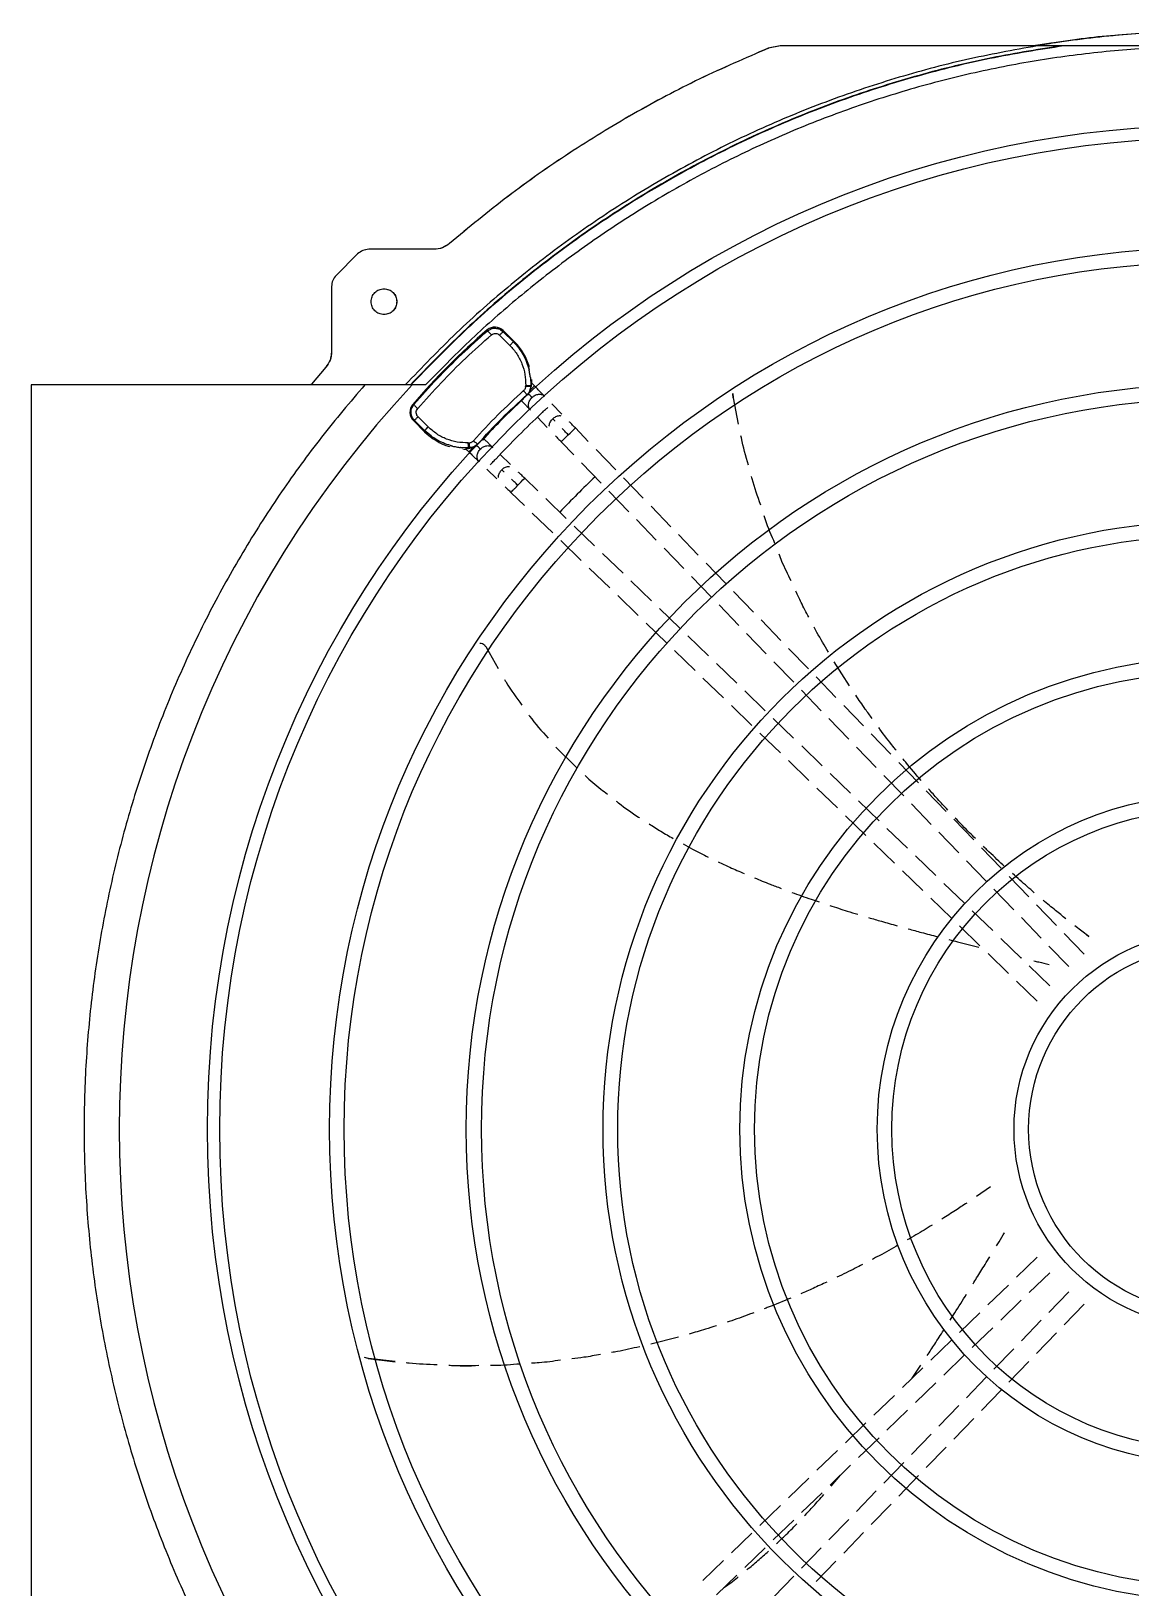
# Model space of a CAD drawing. Extents: x -12 to 259, y -8 to 165.
# Drawn here: x 94.32 to 105.27, y 69.22 to 84.73 of the extents above; entities that cross this region are included whole.
import ezdxf

# ---------------------------------------------------------------- set-up
doc = ezdxf.new("R2010")
doc.units = 0
doc.header["$MEASUREMENT"] = 0
doc.layers.get('0').update_dxf_attribs({"linetype": 'CONTINUOUS'})

msp = doc.modelspace()

# ---------------------------------------------------------------- linework, layer by layer
at = {"color": 7, "linetype": 'Continuous', "lineweight": 25}
for p, q in [((101.78028, 84.57854), (101.66079, 84.55499)), ((101.66079, 84.55499), (101.66157, 84.55499)), ((101.78106, 84.57854), (101.66157, 84.55499)), ((101.78106, 84.57854), (101.78028, 84.57854)), ((104.33777, 84.57854), (101.78106, 84.57854)), ((104.57328, 84.57854), (104.33777, 84.57854)), ((97.57262, 82.50697), (97.35928, 82.29363)), ((97.5734, 82.50697), (97.36006, 82.29363)), ((97.57262, 82.50697), (97.5734, 82.50697)), ((98.33435, 82.55309), (97.68474, 82.55309)), ((98.48761, 82.61023), (98.48839, 82.61023)), ((97.31316, 82.18229), (97.31316, 81.53268)), ((97.31316, 82.18229), (97.31394, 82.18229)), ((97.31394, 82.18229), (97.31394, 81.53268)), ((97.36006, 82.29363), (97.35928, 82.29363)), ((98.86287, 81.74969), (98.86286, 81.73823)), ((98.98655, 81.69804), (99.06816, 81.61635)), ((99.02329, 81.73246), (99.0232, 81.74357)), ((99.0232, 81.74357), (99.13479, 81.63198)), ((99.12347, 81.6322), (99.02329, 81.73246)), ((99.06816, 81.61635), (99.08825, 81.59626)), ((99.13479, 81.63198), (99.12347, 81.6322)), ((97.31316, 81.53268), (97.31394, 81.53268)), ((97.25602, 81.37864), (97.11343, 81.20969)), ((97.2568, 81.37864), (97.11421, 81.20969)), ((97.2568, 81.37864), (97.25602, 81.37864)), ((99.29323, 81.27615), (99.29611, 81.19587)), ((94.32315, 81.20256), (94.32315, 66.37972)), ((94.32484, 81.20256), (94.32315, 81.20256)), ((94.32484, 81.20256), (94.32484, 66.37972)), ((97.64444, 81.20256), (94.32484, 81.20256)), ((97.11343, 81.20969), (97.11421, 81.20969)), ((98.11513, 81.20256), (97.64444, 81.20256)), ((98.24978, 81.20256), (98.11513, 81.20256)), ((99.24574, 81.18814), (99.24605, 81.19758)), ((99.2564, 81.10236), (99.26028, 81.10216)), ((99.27263, 81.11508), (99.26028, 81.10216)), ((99.29582, 81.18657), (99.28524, 81.14145)), ((99.29377, 81.15202), (99.30103, 81.18632)), ((99.29612, 81.19587), (99.29581, 81.18657)), ((99.30103, 81.18632), (99.29582, 81.18657)), ((99.29611, 81.19587), (99.3017, 81.19556)), ((99.3017, 81.19556), (99.30103, 81.18632)), ((99.33493, 81.19201), (99.30426, 81.22374)), ((101.31282, 81.07414), (101.30923, 81.11641)), ((101.31346, 81.07414), (101.30982, 81.11681)), ((101.31346, 81.07414), (101.31282, 81.07414)), ((101.36553, 80.8133), (101.31346, 81.07414)), ((98.12186, 81.00868), (98.13386, 81.00922)), ((99.60578, 80.91283), (99.50777, 81.01375)), ((98.12798, 80.84836), (98.13961, 80.84878)), ((98.23957, 80.73676), (98.12798, 80.84836)), ((98.23987, 80.74861), (98.13961, 80.84878)), ((98.25585, 80.80403), (98.17415, 80.88564)), ((98.27594, 80.78394), (98.25585, 80.80403)), ((99.36241, 80.88087), (99.46147, 80.77887)), ((99.86933, 80.64059), (99.74066, 80.77366)), ((98.23957, 80.73677), (98.23987, 80.74861)), ((98.67461, 80.62615), (98.68405, 80.62645)), ((98.75682, 80.59927), (98.76973, 80.61162)), ((98.76973, 80.61162), (98.76972, 80.61568)), ((98.81478, 80.65388), (98.82471, 80.66646)), ((99.59914, 80.63682), (99.72547, 80.50617)), ((98.67621, 80.57595), (98.59592, 80.57884)), ((98.64798, 80.56738), (98.67967, 80.53674)), ((98.68549, 80.57626), (98.67621, 80.57595)), ((98.67625, 80.57011), (98.67621, 80.57595)), ((98.68551, 80.5708), (98.67625, 80.57011)), ((98.73061, 80.58683), (98.68549, 80.57625)), ((98.68549, 80.57625), (98.68551, 80.5708)), ((98.71986, 80.57811), (98.68551, 80.5708)), ((99.09371, 80.41109), (98.99127, 80.50971)), ((100.14364, 80.35688), (99.94642, 80.56085)), ((98.85843, 80.36436), (98.95978, 80.26677)), ((99.8019, 80.42713), (99.99886, 80.22343)), ((99.36586, 80.14825), (99.23607, 80.27375)), ((100.07476, 80.14493), (100.27255, 79.94037)), ((100.41703, 80.07413), (100.22036, 80.27754)), ((99.09919, 80.13228), (99.23292, 80.00297)), ((99.64958, 79.87393), (99.44568, 80.07108)), ((100.69124, 79.79054), (100.4942, 79.99432)), ((99.31212, 79.9264), (99.51595, 79.7293)), ((100.34861, 79.8617), (100.54637, 79.65717)), ((99.93256, 79.60031), (99.72905, 79.79708)), ((100.96457, 79.50785), (100.7676, 79.71157)), ((99.59466, 79.6532), (99.79874, 79.45587)), ((100.21554, 79.32669), (100.01209, 79.5234)), ((100.62316, 79.57776), (100.81996, 79.37422)), ((99.87804, 79.37921), (100.08248, 79.18153)), ((101.23911, 79.22391), (101.04192, 79.42785)), ((100.49859, 79.05301), (100.29433, 79.25051)), ((100.89627, 79.2953), (101.09329, 79.09153)), ((100.16181, 79.10483), (100.36519, 78.90817)), ((101.51283, 78.94083), (101.31506, 79.14536)), ((100.78197, 78.779), (100.57816, 78.97607)), ((101.17052, 79.01166), (101.36754, 78.80789)), ((100.44476, 78.83123), (100.6487, 78.63404)), ((101.78644, 78.65785), (101.58882, 78.86224)), ((98.85149, 78.59087), (98.97303, 78.37804)), ((101.06453, 78.5058), (100.86032, 78.70325)), ((101.44402, 78.72879), (101.64129, 78.52478)), ((100.72814, 78.55724), (100.93228, 78.35985)), ((101.71745, 78.44601), (101.91463, 78.24208)), ((102.06013, 78.37479), (101.86366, 78.57799)), ((102.46914, 78.20545), (102.31689, 78.44559)), ((101.01102, 78.28372), (101.21543, 78.08607)), ((101.34702, 78.23265), (101.14387, 78.42908)), ((102.33469, 78.09083), (102.13762, 78.29465)), ((101.63091, 77.95816), (101.42731, 78.15502)), ((101.99113, 78.16296), (102.18869, 77.95863)), ((101.29478, 78.00934), (101.49797, 77.81287)), ((102.60898, 77.80715), (102.41156, 78.01133)), ((101.91343, 77.68498), (101.71039, 77.88131)), ((102.26464, 77.88009), (102.46209, 77.67588)), ((101.57816, 77.73534), (101.78219, 77.53806)), ((102.88216, 77.52463), (102.68531, 77.72822)), ((99.54745, 77.59656), (99.75615, 77.39034)), ((102.19718, 77.41063), (101.99351, 77.60755)), ((102.53901, 77.59633), (102.73565, 77.39295)), ((101.8615, 77.46137), (102.06575, 77.26388)), ((103.15728, 77.24009), (102.95969, 77.44445)), ((102.48023, 77.13694), (102.2757, 77.33471)), ((102.81206, 77.31393), (103.00956, 77.10967)), ((102.14466, 77.18758), (102.3485, 76.99049)), ((102.76332, 76.86322), (102.55967, 77.06013)), ((103.43159, 76.95639), (103.23376, 77.16099)), ((102.42858, 76.91306), (102.63284, 76.71556)), ((103.08642, 77.03018), (103.28357, 76.82628)), ((103.04579, 76.59009), (102.84206, 76.78709)), ((103.35977, 76.74748), (103.55731, 76.54318)), ((103.70605, 76.67253), (103.50825, 76.8771)), ((102.71142, 76.63958), (102.91614, 76.44164)), ((103.98016, 76.38904), (103.78248, 76.59348)), ((103.32896, 76.31629), (103.12579, 76.51275)), ((103.63372, 76.46415), (103.83048, 76.26065)), ((102.996, 76.36442), (103.19988, 76.16728)), ((104.25555, 76.10422), (104.05754, 76.30902)), ((103.6128, 76.04185), (103.40874, 76.23916)), ((103.90767, 76.18082), (104.1049, 75.97684)), ((103.27941, 76.09038), (103.48436, 75.89222)), ((103.89509, 75.7689), (103.69155, 75.96571)), ((104.53073, 75.81963), (104.33174, 76.02542)), ((103.5634, 75.81579), (103.76785, 75.61811)), ((104.18053, 75.89862), (104.37874, 75.69363)), ((104.85156, 75.70979), (104.71364, 75.81595)), ((104.17837, 75.495), (103.97534, 75.6913)), ((104.8064, 75.53452), (104.60798, 75.73974)), ((104.82893, 75.72673), (104.82837, 75.72672)), ((104.8457, 75.71406), (104.85135, 75.70979)), ((104.85135, 75.70979), (104.85156, 75.70979)), ((103.84832, 75.5403), (104.05286, 75.34253)), ((104.17235, 75.50082), (104.1814, 75.49861)), ((104.4553, 75.61444), (104.65176, 75.41126)), ((104.46251, 75.22026), (104.25834, 75.41767)), ((104.13315, 75.2649), (104.33828, 75.06656)), ((103.87383, 73.21822), (103.73222, 73.12071)), ((104.01315, 72.76052), (104.01373, 72.76052)), ((104.3386, 72.51603), (104.13319, 72.31742)), ((104.05291, 72.23979), (103.84807, 72.04173)), ((104.25853, 72.16479), (104.46204, 72.36156)), ((103.97493, 71.89057), (104.17844, 72.08734)), ((104.65264, 72.17193), (104.45505, 71.96757)), ((103.76795, 71.96427), (103.56394, 71.767)), ((104.60787, 71.84243), (104.80651, 72.04787)), ((103.69212, 71.61712), (103.8952, 71.81348)), ((104.37874, 71.88865), (104.18148, 71.68464)), ((100.76778, 71.72106), (100.49055, 71.65005)), ((103.48366, 71.68938), (103.2798, 71.49227)), ((104.33255, 71.55769), (104.53075, 71.76267)), ((97.6803, 71.50876), (97.64015, 71.51814)), ((97.67966, 71.50876), (97.64018, 71.518)), ((97.67966, 71.50876), (97.94576, 71.47613)), ((97.6803, 71.50876), (97.67966, 71.50876)), ((97.94537, 71.47748), (97.6803, 71.50876)), ((103.40883, 71.3432), (103.61226, 71.5399)), ((104.1049, 71.60543), (103.90703, 71.40079)), ((104.05693, 71.27264), (104.25556, 71.47806)), ((98.59477, 71.43677), (98.70464, 71.43436)), ((98.70463, 71.43382), (98.7053, 71.43382)), ((103.19987, 71.41498), (102.99598, 71.21784)), ((103.09245, 71.31111), (103.17934, 71.44089)), ((103.83105, 71.32221), (103.63362, 71.11802)), ((103.12589, 71.06963), (103.32946, 71.26646)), ((103.78272, 70.98903), (103.98059, 71.19368)), ((102.91634, 71.14083), (102.71123, 70.94251)), ((103.55706, 71.03884), (103.35938, 70.8344)), ((102.63284, 70.86672), (102.42856, 70.66919)), ((102.84221, 70.79534), (103.04659, 70.99295)), ((103.50798, 70.7049), (103.70556, 70.90923)), ((102.55968, 70.52216), (102.76345, 70.71918)), ((103.28276, 70.75516), (103.08637, 70.55204)), ((102.34914, 70.5924), (102.14512, 70.39514)), ((103.23363, 70.42116), (103.4308, 70.62507)), ((102.27628, 70.24813), (102.47982, 70.44493)), ((103.00933, 70.47237), (102.812, 70.26828)), ((102.065, 70.31767), (101.86164, 70.12103)), ((102.28641, 70.23753), (102.3786, 70.34707)), ((102.95965, 70.1378), (103.15718, 70.34208)), ((101.993, 69.97423), (102.19678, 70.17126)), ((102.73608, 70.18977), (102.53889, 69.98583)), ((101.78188, 70.04391), (101.57755, 69.84634)), ((102.68573, 69.8545), (102.88306, 70.05858)), ((101.49837, 69.76979), (101.2947, 69.57285)), ((101.71038, 69.70096), (101.91425, 69.89809)), ((102.46226, 69.90657), (102.26528, 69.70284)), ((102.41158, 69.57096), (102.60823, 69.77434)), ((101.42736, 69.4273), (101.63117, 69.62437)), ((102.18766, 69.62257), (101.99088, 69.41905)), ((101.21513, 69.49592), (101.01072, 69.29827)), ((102.13724, 69.28723), (102.33466, 69.49141)), ((101.14408, 69.1534), (101.3475, 69.35009)), ((101.91403, 69.33957), (101.7173, 69.13611))]:
    msp.add_line(p, q, dxfattribs=at)
at = {"color": 8, "linetype": 'Continuous', "lineweight": 25}
for p, q in [((98.86286, 81.73823), (98.89342, 81.75552)), ((98.11585, 80.97772), (98.13386, 81.00922))]:
    msp.add_line(p, q, dxfattribs=at)
at = {"color": 8, "linetype": 'Continuous', "lineweight": 25, "flags": 128}
msp.add_lwpolyline([(99.59914, 80.63682), (99.59914, 80.63682), (99.60461, 80.64203), (99.62002, 80.65686), (99.64302, 80.67906), (99.67012, 80.70524)], dxfattribs=at)
for centre, radius in [((106.07507, 73.79175), 9.99706), ((106.07507, 73.79114), 9.87436), ((106.07507, 73.79175), 8.78089), ((106.07507, 73.79114), 8.63615), ((106.07507, 73.79114), 7.41998), ((106.08126, 73.79123), 7.27453), ((106.07507, 73.79114), 6.05846), ((106.07507, 73.79114), 5.9131), ((106.07507, 73.79114), 4.69694), ((106.07507, 73.79114), 4.55158), ((106.08126, 73.79114), 3.33542), ((106.08126, 73.79123), 3.18997), ((106.08126, 73.79114), 1.9739), ((106.08126, 73.79123), 1.82845)]:
    msp.add_circle(centre, radius)
at = {"color": 7, "linetype": 'Continuous', "lineweight": 25}
for centre, radius, start, end in [((103.3383, 76.53327), 6.87318, 130.627956, 139.372229), ((106.08044, 73.79114), 10.88004, 137.062968, 222.937036), ((103.33818, 76.53339), 6.11879, 132.331549, 137.668674), ((106.08126, 73.79123), 9.7676, 133.117965, 136.882174), ((106.07219, 73.79396), 8.93303, 133.375025, 136.563817)]:
    msp.add_arc(centre, radius, start, end, dxfattribs=at)
at = {"color": 8, "linetype": 'Continuous', "lineweight": 25}
for centre, radius, start, end in [((94.72733, 85.89341), 6.58279, 313.923164, 314.422739), ((88.60521, 92.18433), 15.94371, 313.947463, 314.300606), ((94.06745, 85.05854), 6.45904, 315.567191, 316.07881), ((87.98452, 91.05019), 15.57976, 315.874192, 316.235605)]:
    msp.add_arc(centre, radius, start, end, dxfattribs=at)
at = {"color": 7, "linetype": 'Continuous', "lineweight": 25}
for centre, major_axis, ratio, start_param, end_param in [((98.93972, 81.65991), (0.00447, 0.11816), 0.99886585, 5.53614472, 7.02953309), ((98.71642, 81.21467), (0.5912, -0.01099), 0.99873837, 0.30489135, 0.80335741), ((98.71642, 81.21467), (0.5912, -0.01099), 0.99873837, 0.02794612, 0.08835101), ((98.21164, 80.93183), (0.11816, 0.00449), 0.99887071, 2.39506764, 3.88845871), ((98.65688, 81.15513), (-0.01094, 0.5912), 0.99873356, 2.33832043, 2.83075235), ((98.65688, 81.15513), (-0.01094, 0.5912), 0.99873356, 3.05893313, 3.11416911)]:
    msp.add_ellipse(centre, major_axis=major_axis, ratio=ratio, start_param=start_param, end_param=end_param, dxfattribs=at)
for points, knots in [([(107.85166, 84.57854), (107.61616, 84.61276), (107.14517, 84.68122), (106.43206, 84.72539), (105.71812, 84.72539), (105.00501, 84.68122), (104.53402, 84.61276), (104.29852, 84.57854)], [0, 0, 0, 0, 0.20000006, 0.40000001, 0.59999999, 0.79999994, 1, 1, 1, 1]), ([(107.78289, 84.58535), (107.66234, 84.60525), (107.3203, 84.66171), (106.75058, 84.70947), (106.07732, 84.73236), (105.40405, 84.70977), (104.83306, 84.6621), (104.48975, 84.60556), (104.36794, 84.5855)], [0, 0, 0, 0, 0.10683841, 0.30314296, 0.49944752, 0.69575221, 0.89205686, 1, 1, 1, 1]), ([(104.33777, 84.57854), (104.09918, 84.53538), (103.62198, 84.44905), (102.91912, 84.25956), (102.22969, 84.02714), (101.55744, 83.74846), (100.90515, 83.42594), (100.27582, 83.06065), (99.67199, 82.65449), (99.09721, 82.20844), (98.55078, 81.72747), (98.21506, 81.37753), (98.0472, 81.20256)], [0, 0, 0, 0, 0.09999998, 0.20000011, 0.30000004, 0.40000004, 0.50000007, 0.60000006, 0.70000007, 0.80000001, 0.90000002, 1, 1, 1, 1]), ([(104.57328, 84.57854), (104.32814, 84.53934), (103.83785, 84.46096), (103.11477, 84.28002), (102.40505, 84.05371), (101.71263, 83.77848), (101.04057, 83.45686), (100.39211, 83.08996), (99.77004, 82.67983), (99.17816, 82.22749), (98.61585, 81.73823), (98.27088, 81.38111), (98.0984, 81.20256)], [0, 0, 0, 0, 0.09999995, 0.19999994, 0.30000004, 0.39999999, 0.49999996, 0.59999997, 0.69999999, 0.8, 0.89999999, 1, 1, 1, 1]), ([(104.60174, 84.57854), (104.35577, 84.53985), (103.86385, 84.46247), (103.13824, 84.28263), (102.42597, 84.05709), (101.73102, 83.7823), (101.05648, 83.46079), (100.40562, 83.09369), (99.78125, 82.68305), (99.18723, 82.22991), (98.62293, 81.73959), (98.27681, 81.38157), (98.10375, 81.20256)], [0, 0, 0, 0, 0.1, 0.20000001, 0.29999999, 0.39999993, 0.50000004, 0.6, 0.69999999, 0.80000002, 0.90000003, 1, 1, 1, 1]), ([(98.24978, 66.37972), (98.39231, 66.23399), (98.67946, 65.94039), (99.14431, 65.52922), (99.63689, 65.13869), (100.15816, 64.77389), (100.70619, 64.43671), (101.27891, 64.13011), (101.87372, 63.85658), (102.48721, 63.61854), (103.11637, 63.4177), (103.75789, 63.25549), (104.40815, 63.13294), (105.06344, 63.05062), (105.72016, 63.00866), (106.37484, 63.00674), (107.0234, 63.04414), (107.66241, 63.11961), (108.28868, 63.23156), (108.90001, 63.37827), (109.49392, 63.55775), (110.07121, 63.76887), (110.63561, 64.01237), (111.19032, 64.29027), (111.73517, 64.60394), (112.26698, 64.95314), (112.78297, 65.33758), (113.2797, 65.75624), (113.75386, 66.20765), (114.20197, 66.68956), (114.62132, 67.19979), (115.00935, 67.73579), (115.36377, 68.29458), (115.68267, 68.87292), (115.9646, 69.46752), (116.20858, 70.07505), (116.41377, 70.69143), (116.58005, 71.31303), (116.70773, 71.93629), (116.79758, 72.55852), (116.85055, 73.17669), (116.86798, 73.79113), (116.85055, 74.40557), (116.79758, 75.02374), (116.70773, 75.64597), (116.58005, 76.26924), (116.41377, 76.89084), (116.20858, 77.50721), (115.96461, 78.11474), (115.68268, 78.70933), (115.36378, 79.28769), (115.00936, 79.84648), (114.62133, 80.38248), (114.20199, 80.89271), (113.75387, 81.37461), (113.27971, 81.82603), (112.78297, 82.24469), (112.26699, 82.62913), (111.73519, 82.97833), (111.19034, 83.292), (110.63562, 83.5699), (110.07122, 83.8134), (109.49393, 84.02452), (108.90003, 84.20399), (108.2887, 84.35071), (107.66242, 84.46266), (107.02341, 84.53814), (106.37485, 84.57553), (105.72018, 84.57362), (105.06346, 84.53165), (104.40817, 84.44934), (103.7579, 84.32679), (103.11639, 84.16458), (102.48722, 83.96375), (101.87373, 83.7257), (101.27892, 83.45218), (100.70619, 83.14557), (100.15817, 82.80839), (99.6369, 82.4436), (99.14432, 82.05307), (98.67946, 81.64189), (98.39231, 81.34829), (98.24978, 81.20256)], [0, 0, 0, 0, 0.01189592, 0.02396584, 0.03619649, 0.04857359, 0.06108194, 0.07373471, 0.0864717, 0.09927432, 0.11212355, 0.12500004, 0.13787625, 0.15072533, 0.16352795, 0.17626509, 0.18891813, 0.20142621, 0.21380317, 0.22603385, 0.23810393, 0.25000004, 0.2618959, 0.27396585, 0.28619652, 0.29857361, 0.31108196, 0.32373474, 0.33647171, 0.34927432, 0.36212355, 0.37500004, 0.38787624, 0.40072531, 0.41352793, 0.42626506, 0.4389181, 0.45142619, 0.46380314, 0.47603381, 0.48810388, 0.50000001, 0.51189586, 0.52396581, 0.53619649, 0.54857357, 0.56108191, 0.57373469, 0.58647168, 0.59927428, 0.6121235, 0.62499999, 0.63787621, 0.65072529, 0.66352791, 0.67626502, 0.68891805, 0.70142614, 0.71380312, 0.72603376, 0.73810387, 0.74999998, 0.76189582, 0.77396578, 0.78619645, 0.79857355, 0.81108188, 0.82373468, 0.83647168, 0.84927427, 0.86212351, 0.87499998, 0.88787621, 0.90072531, 0.91352792, 0.92626504, 0.93891808, 0.95142617, 0.96380314, 0.97603381, 0.98810396, 1, 1, 1, 1]), ([(101.66079, 84.55499), (101.432, 84.45615), (100.97443, 84.25848), (100.31385, 83.90703), (99.67635, 83.51632), (99.06336, 83.08723), (98.67952, 82.76923), (98.48761, 82.61023)], [0, 0, 0, 0, 0.1999999, 0.39999997, 0.59999992, 0.79999992, 1, 1, 1, 1]), ([(101.66157, 84.55499), (101.43278, 84.45615), (100.97521, 84.25848), (100.31463, 83.90703), (99.67713, 83.51632), (99.06414, 83.08723), (98.6803, 82.76923), (98.48839, 82.61023)], [0, 0, 0, 0, 0.1999999, 0.39999997, 0.59999992, 0.79999992, 1, 1, 1, 1]), ([(104.60174, 84.57854), (104.59475, 84.57854), (104.58544, 84.57854), (104.57653, 84.57854), (104.5739, 84.57854), (104.57348, 84.57854), (104.57328, 84.57854)], [0, 0, 0, 0, 0.63974279, 0.8525965, 0.93200225, 1, 1, 1, 1]), ([(107.55877, 84.57854), (107.51701, 84.57854), (107.42108, 84.57854), (107.25446, 84.57854), (107.08154, 84.57854), (106.90772, 84.57854), (106.73859, 84.57854), (106.54286, 84.57854), (106.31276, 84.57854), (106.08398, 84.57854), (105.87958, 84.57854), (105.71593, 84.57854), (105.5713, 84.57854), (105.43718, 84.57854), (105.3155, 84.57854), (105.20357, 84.57854), (105.06369, 84.57854), (104.90477, 84.57854), (104.73829, 84.57854), (104.64239, 84.57854), (104.60174, 84.57854)], [0, 0, 0, 0, 0.04324317, 0.09933434, 0.16898775, 0.21860555, 0.2752728, 0.34015491, 0.4166497, 0.50809633, 0.57162648, 0.62346281, 0.67367881, 0.71796208, 0.75916534, 0.79680324, 0.83124432, 0.90075693, 0.95793437, 1, 1, 1, 1]), ([(97.68396, 82.55309), (97.66314, 82.55087), (97.6215, 82.54643), (97.58891, 82.52012), (97.57262, 82.50697)], [0, 0, 0, 0, 0.50000166, 1, 1, 1, 1]), ([(97.68474, 82.55309), (97.66392, 82.55087), (97.62228, 82.54643), (97.58969, 82.52012), (97.5734, 82.50697)], [0, 0, 0, 0, 0.50000166, 1, 1, 1, 1]), ([(98.48761, 82.61023), (98.4645, 82.5938), (98.41828, 82.56092), (98.36181, 82.5557), (98.33357, 82.55309)], [0, 0, 0, 0, 0.50000064, 1, 1, 1, 1]), ([(98.48839, 82.61023), (98.46528, 82.5938), (98.41906, 82.56092), (98.36259, 82.5557), (98.33435, 82.55309)], [0, 0, 0, 0, 0.50000064, 1, 1, 1, 1]), ([(97.35928, 82.29363), (97.34613, 82.27734), (97.31982, 82.24475), (97.31538, 82.20311), (97.31316, 82.18229)], [0, 0, 0, 0, 0.50000041, 1, 1, 1, 1]), ([(97.36006, 82.29363), (97.34691, 82.27734), (97.3206, 82.24475), (97.31616, 82.20311), (97.31394, 82.18229)], [0, 0, 0, 0, 0.50000041, 1, 1, 1, 1]), ([(97.70747, 82.03144), (97.70939, 82.04821), (97.71325, 82.08175), (97.74288, 82.12439), (97.78523, 82.15289), (97.83559, 82.1629), (97.88596, 82.15289), (97.92831, 82.12439), (97.95794, 82.08175), (97.96179, 82.04821), (97.96372, 82.03144)], [0, 0, 0, 0, 0.12499956, 0.25000013, 0.3750003, 0.49999928, 0.6249997, 0.74999987, 0.87500044, 1, 1, 1, 1]), ([(97.83481, 82.15956), (97.8516, 82.15764), (97.88518, 82.15378), (97.92753, 82.12416), (97.95716, 82.0818), (97.96101, 82.04823), (97.96294, 82.03144)], [0, 0, 0, 0, 0.25000048, 0.50000045, 0.75000125, 1, 1, 1, 1]), ([(97.96372, 82.03144), (97.96179, 82.01467), (97.95794, 81.98113), (97.92831, 81.93848), (97.88596, 81.90998), (97.83559, 81.89998), (97.78523, 81.90998), (97.74288, 81.93848), (97.71325, 81.98113), (97.70939, 82.01467), (97.70747, 82.03144)], [0, 0, 0, 0, 0.1250002, 0.2500007, 0.37500038, 0.50000072, 0.62499962, 0.7499993, 0.8749998, 1, 1, 1, 1]), ([(97.96294, 82.03144), (97.96101, 82.01465), (97.95716, 81.98107), (97.92753, 81.93872), (97.88518, 81.90909), (97.8516, 81.90524), (97.83481, 81.90331)], [0, 0, 0, 0, 0.25000004, 0.50000067, 0.74999968, 1, 1, 1, 1]), ([(98.13386, 81.00922), (98.21, 81.09449), (98.36243, 81.26519), (98.60697, 81.50973), (98.77762, 81.66211), (98.86286, 81.73823)], [0, 0, 0, 0, 0.3331343, 0.66686589, 1, 1, 1, 1]), ([(98.17142, 80.96704), (98.24781, 81.0527), (98.40113, 81.22462), (98.64731, 81.47077), (98.81934, 81.62424), (98.90516, 81.70079)], [0, 0, 0, 0, 0.33231734, 0.66694618, 1, 1, 1, 1]), ([(98.86286, 81.73823), (98.86421, 81.73807), (98.86699, 81.73776), (98.87732, 81.72956), (98.89073, 81.71674), (98.90047, 81.70598), (98.90516, 81.70079)], [0, 0, 0, 0, 0.24124759, 0.5000535, 0.75883517, 1, 1, 1, 1]), ([(98.89342, 81.75552), (98.89662, 81.75748), (98.91169, 81.76673), (98.94541, 81.76858), (98.98861, 81.76042), (99.01173, 81.74178), (99.02329, 81.73246)], [0, 0, 0, 0, 0.07982092, 0.37603922, 0.68793948, 1, 1, 1, 1]), ([(98.90516, 81.70079), (98.91133, 81.70505), (98.92364, 81.71355), (98.94645, 81.71692), (98.96764, 81.71205), (98.9805, 81.70391), (98.98585, 81.69871), (98.98655, 81.69804)], [0, 0, 0, 0, 0.25091397, 0.50051854, 0.74979511, 0.96749927, 1, 1, 1, 1]), ([(99.02329, 81.73246), (99.0225, 81.73194), (99.02093, 81.73092), (99.01252, 81.72322), (99.00081, 81.71207), (98.9913, 81.70272), (98.98655, 81.69804)], [0, 0, 0, 0, 0.24999781, 0.4999966, 0.74999464, 1, 1, 1, 1]), ([(99.12346, 81.6322), (99.12285, 81.63151), (99.12164, 81.63012), (99.1137, 81.62196), (99.10236, 81.61044), (99.09295, 81.60099), (99.08825, 81.59626)], [0, 0, 0, 0, 0.24999731, 0.49999831, 0.74999837, 1, 1, 1, 1]), ([(99.08825, 81.59626), (99.11273, 81.56875), (99.16169, 81.51373), (99.21154, 81.41449), (99.24311, 81.30802), (99.24507, 81.23439), (99.24605, 81.19758)], [0, 0, 0, 0, 0.25000109, 0.50000186, 0.75000125, 1, 1, 1, 1]), ([(99.12347, 81.6322), (99.15986, 81.5902), (99.23098, 81.50812), (99.26375, 81.40465), (99.27975, 81.35412)], [0, 0, 0, 0, 0.51171113, 1, 1, 1, 1]), ([(97.31316, 81.53268), (97.31055, 81.50444), (97.30533, 81.44797), (97.27245, 81.40175), (97.25602, 81.37864)], [0, 0, 0, 0, 0.50000159, 1, 1, 1, 1]), ([(97.31394, 81.53268), (97.31133, 81.50444), (97.30611, 81.44797), (97.27323, 81.40175), (97.2568, 81.37864)], [0, 0, 0, 0, 0.50000159, 1, 1, 1, 1]), ([(99.27517, 81.37918), (99.27512, 81.37839), (99.27503, 81.37681), (99.27687, 81.36768), (99.27879, 81.35867), (99.27975, 81.35412)], [0, 0, 0, 0, 0.33193195, 0.66326367, 1, 1, 1, 1]), ([(99.29323, 81.27615), (99.29215, 81.28241), (99.28998, 81.29506), (99.28704, 81.30988), (99.28565, 81.31817), (99.28507, 81.3217), (99.284, 81.32831), (99.28225, 81.34019), (99.28072, 81.34871), (99.27975, 81.35412)], [0, 0, 0, 0, 0.25661281, 0.51806618, 0.53325025, 0.55988078, 0.64746757, 0.77621634, 1, 1, 1, 1]), ([(99.29323, 81.27615), (99.29391, 81.271), (99.29517, 81.26149), (99.29654, 81.25208), (99.29713, 81.2512), (99.29744, 81.25076)], [0, 0, 0, 0, 0.36680935, 0.67605527, 1, 1, 1, 1]), ([(97.64444, 81.20256), (97.49893, 81.03109), (97.2079, 80.68815), (96.81153, 80.14169), (96.44641, 79.57422), (96.11664, 78.98536), (95.82266, 78.37789), (95.56574, 77.75383), (95.34674, 77.11548), (95.16648, 76.46512), (95.02559, 75.80512), (94.92459, 75.13784), (94.86385, 74.46571), (94.84357, 73.79114), (94.86385, 73.11657), (94.92459, 72.44443), (95.02559, 71.77716), (95.16648, 71.11715), (95.34674, 70.4668), (95.56574, 69.82844), (95.82266, 69.20438), (96.11664, 68.59692), (96.44641, 68.00806), (96.81153, 67.44059), (97.2079, 66.89412), (97.49893, 66.55119), (97.64445, 66.37972)], [0, 0, 0, 0, 0.04166667, 0.08333333, 0.125, 0.16666666, 0.20833334, 0.25000002, 0.29166668, 0.33333335, 0.375, 0.41666669, 0.45833337, 0.49999998, 0.54166666, 0.58333334, 0.62500004, 0.66666665, 0.70833332, 0.75000002, 0.7916667, 0.83333334, 0.87500001, 0.91666668, 0.95833336, 1, 1, 1, 1]), ([(97.11343, 81.20969), (97.11244, 81.20864), (97.11046, 81.20653), (97.10671, 81.20431), (97.1026, 81.20283), (97.09971, 81.20265), (97.09827, 81.20256)], [0, 0, 0, 0, 0.24999722, 0.50001231, 0.75000717, 1, 1, 1, 1]), ([(97.11421, 81.20969), (97.11322, 81.20864), (97.11124, 81.20653), (97.10749, 81.20431), (97.10338, 81.20283), (97.10049, 81.20265), (97.09905, 81.20256)], [0, 0, 0, 0, 0.24999722, 0.50001231, 0.75000717, 1, 1, 1, 1]), ([(99.22568, 81.14537), (99.1388, 81.06598), (98.96503, 80.90722), (98.80623, 80.73342), (98.72683, 80.64652)], [0, 0, 0, 0, 0.4999997, 1, 1, 1, 1]), ([(98.76972, 80.61568), (98.84722, 80.70042), (99.00223, 80.8699), (99.17167, 81.02487), (99.2564, 81.10236)], [0, 0, 0, 0, 0.49999965, 1, 1, 1, 1]), ([(99.26028, 81.10217), (99.25123, 81.09389), (99.23426, 81.07836), (99.21552, 81.06022), (99.20431, 81.04862), (99.20136, 81.04439), (99.20604, 81.04727), (99.21409, 81.05385), (99.21767, 81.05677)], [0, 0, 0, 0, 0.19240458, 0.36103715, 0.5299223, 0.69814348, 0.86580396, 1, 1, 1, 1]), ([(99.24574, 81.18814), (99.24538, 81.18413), (99.24464, 81.17605), (99.24035, 81.16457), (99.23426, 81.15393), (99.22853, 81.14821), (99.22568, 81.14537)], [0, 0, 0, 0, 0.24785245, 0.49943723, 0.75122252, 1, 1, 1, 1]), ([(99.2564, 81.10236), (99.25629, 81.10348), (99.25606, 81.10581), (99.24943, 81.11598), (99.23897, 81.12975), (99.23001, 81.14027), (99.22568, 81.14537)], [0, 0, 0, 0, 0.24184893, 0.49997502, 0.75811393, 1, 1, 1, 1]), ([(99.29581, 81.18657), (99.29482, 81.1866), (99.29282, 81.18666), (99.28146, 81.18702), (99.26547, 81.18752), (99.25232, 81.18793), (99.24574, 81.18814)], [0, 0, 0, 0, 0.2500023, 0.50000704, 0.75000099, 1, 1, 1, 1]), ([(99.24605, 81.19758), (99.25263, 81.19736), (99.26577, 81.19692), (99.28176, 81.19638), (99.29313, 81.19599), (99.29512, 81.19591), (99.29611, 81.19587)], [0, 0, 0, 0, 0.25000102, 0.4999912, 0.75000097, 1, 1, 1, 1]), ([(99.29377, 81.15202), (99.29007, 81.14334), (99.28459, 81.13049), (99.27556, 81.11886), (99.27263, 81.11508)], [0, 0, 0, 0, 0.67541601, 1, 1, 1, 1]), ([(99.30872, 81.07782), (99.30313, 81.08359), (99.29311, 81.09392), (99.2789, 81.1086), (99.27263, 81.11508)], [0, 0, 0, 0, 0.55832305, 1, 1, 1, 1]), ([(99.3017, 81.19556), (99.30229, 81.20361), (99.30312, 81.21507), (99.30403, 81.22181), (99.30454, 81.22368), (99.30485, 81.22292), (99.30491, 81.22276)], [0, 0, 0, 0, 0.51522168, 0.73302307, 0.94554613, 1, 1, 1, 1]), ([(99.43449, 81.08921), (99.42826, 81.09563), (99.4158, 81.10847), (99.3912, 81.13386), (99.36391, 81.16205), (99.3446, 81.18202), (99.33493, 81.19201)], [0, 0, 0, 0, 0.25001089, 0.49988766, 0.74982334, 1, 1, 1, 1]), ([(98.13961, 80.84878), (98.13031, 80.86031), (98.11165, 80.88343), (98.10346, 80.92692), (98.10526, 80.96039), (98.11427, 80.97514), (98.11585, 80.97772)], [0, 0, 0, 0, 0.31380843, 0.62915586, 0.93487854, 1, 1, 1, 1]), ([(98.13386, 81.00922), (98.13402, 81.00789), (98.13437, 81.00514), (98.1426, 80.99486), (98.15545, 80.98147), (98.16622, 80.97173), (98.17142, 80.96704)], [0, 0, 0, 0, 0.24106872, 0.49981181, 0.75865519, 1, 1, 1, 1]), ([(98.17415, 80.88564), (98.17348, 80.88633), (98.17088, 80.88901), (98.16627, 80.89495), (98.15951, 80.90723), (98.15528, 80.92576), (98.15865, 80.94855), (98.16715, 80.96087), (98.17142, 80.96704)], [0, 0, 0, 0, 0.0321963, 0.12542628, 0.25076893, 0.49987265, 0.74927839, 1, 1, 1, 1]), ([(99.20107, 81.04726), (99.21006, 81.03797), (99.22804, 81.01938), (99.25318, 80.99342), (99.27584, 80.97003), (99.28747, 80.95805), (99.29328, 80.95206)], [0, 0, 0, 0, 0.25002291, 0.49999734, 0.7498781, 1, 1, 1, 1]), ([(99.40508, 80.92107), (99.40875, 80.92482), (99.41726, 80.93353), (99.42747, 80.94374), (99.43329, 80.94955)], [0, 0, 0, 0, 0.43084232, 1, 1, 1, 1]), ([(99.43329, 80.94955), (99.43998, 80.95541), (99.45166, 80.96564), (99.46167, 80.974), (99.46595, 80.97757)], [0, 0, 0, 0, 0.57227488, 1, 1, 1, 1]), ([(98.13961, 80.84878), (98.14014, 80.84958), (98.1412, 80.85118), (98.14893, 80.85963), (98.16011, 80.87137), (98.16947, 80.88089), (98.17415, 80.88564)], [0, 0, 0, 0, 0.24999904, 0.49999595, 0.75000096, 1, 1, 1, 1]), ([(98.23987, 80.74861), (98.24058, 80.74923), (98.24199, 80.75047), (98.2502, 80.75845), (98.26175, 80.76982), (98.27121, 80.77924), (98.27594, 80.78394)], [0, 0, 0, 0, 0.25000356, 0.50000519, 0.75000254, 1, 1, 1, 1]), ([(98.67461, 80.62615), (98.6378, 80.62713), (98.56417, 80.62909), (98.45771, 80.66066), (98.35847, 80.7105), (98.30345, 80.75946), (98.27594, 80.78394)], [0, 0, 0, 0, 0.24999666, 0.49999476, 0.74999622, 1, 1, 1, 1]), ([(99.67012, 80.70524), (99.65838, 80.71738), (99.63742, 80.73905), (99.61733, 80.75981), (99.60849, 80.76894)], [0, 0, 0, 0, 0.56005265, 1, 1, 1, 1]), ([(99.74066, 80.77366), (99.73106, 80.78358), (99.71186, 80.80344), (99.69206, 80.82389), (99.68341, 80.83282), (99.68277, 80.83348)], [0, 0, 0, 0, 0.48095741, 0.96160191, 1, 1, 1, 1]), ([(98.51794, 80.59232), (98.46742, 80.60832), (98.36395, 80.64109), (98.28187, 80.71221), (98.23987, 80.74861)], [0, 0, 0, 0, 0.48829051, 1, 1, 1, 1]), ([(98.67621, 80.57596), (98.67619, 80.57697), (98.67613, 80.57899), (98.67578, 80.59039), (98.67526, 80.60642), (98.67483, 80.61957), (98.67461, 80.62615)], [0, 0, 0, 0, 0.25000843, 0.49999966, 0.75000051, 1, 1, 1, 1]), ([(98.68405, 80.62645), (98.68806, 80.62681), (98.69615, 80.62755), (98.70763, 80.63184), (98.71826, 80.63793), (98.72399, 80.64367), (98.72683, 80.64652)], [0, 0, 0, 0, 0.24780161, 0.49941755, 0.75118332, 1, 1, 1, 1]), ([(98.68405, 80.62645), (98.68425, 80.61987), (98.68466, 80.60671), (98.68513, 80.59069), (98.68545, 80.57929), (98.68548, 80.57727), (98.68549, 80.57625)], [0, 0, 0, 0, 0.25000549, 0.50000929, 0.7500047, 1, 1, 1, 1]), ([(98.72683, 80.64652), (98.73192, 80.64218), (98.74244, 80.63322), (98.75618, 80.62273), (98.76631, 80.61605), (98.76861, 80.6158), (98.76972, 80.61568)], [0, 0, 0, 0, 0.24189056, 0.50002979, 0.75816067, 1, 1, 1, 1]), ([(98.82526, 80.66822), (98.8254, 80.66852), (98.82604, 80.66992), (98.81959, 80.66411), (98.80644, 80.65105), (98.78871, 80.63244), (98.7756, 80.61806), (98.76973, 80.61162)], [0, 0, 0, 0, 0.06918608, 0.31251323, 0.55640298, 0.8012015, 1, 1, 1, 1]), ([(98.91947, 80.57885), (98.91348, 80.58462), (98.90151, 80.59615), (98.87816, 80.61869), (98.85223, 80.64372), (98.83368, 80.66165), (98.8244, 80.67062)], [0, 0, 0, 0, 0.25000422, 0.4998488, 0.74986433, 1, 1, 1, 1]), ([(99.54212, 80.69575), (99.54252, 80.69534), (99.55091, 80.68667), (99.57041, 80.66653), (99.58956, 80.64673), (99.59914, 80.63682)], [0, 0, 0, 0, 0.02429164, 0.51190961, 1, 1, 1, 1]), ([(101.46429, 80.40378), (101.43804, 80.49373), (101.40966, 80.59098), (101.39017, 80.68974), (101.38871, 80.69715)], [0, 0, 0, 0, 0.92498512, 1, 1, 1, 1]), ([(98.51794, 80.59232), (98.51294, 80.59337), (98.50292, 80.59548), (98.49459, 80.59706), (98.49331, 80.59688), (98.49279, 80.5968)], [0, 0, 0, 0, 0.37193442, 0.74511465, 1, 1, 1, 1]), ([(98.51795, 80.59232), (98.52337, 80.59136), (98.53467, 80.58937), (98.54804, 80.58743), (98.56222, 80.58505), (98.57703, 80.58211), (98.58967, 80.57992), (98.59592, 80.57884)], [0, 0, 0, 0, 0.22404426, 0.46649066, 0.48174737, 0.74327728, 1, 1, 1, 1]), ([(98.62122, 80.57454), (98.62091, 80.57481), (98.62031, 80.57536), (98.61269, 80.57657), (98.60389, 80.57776), (98.59769, 80.5786), (98.59592, 80.57884)], [0, 0, 0, 0, 0.2874658, 0.5741785, 0.87830158, 1, 1, 1, 1]), ([(98.64895, 80.56675), (98.64878, 80.56682), (98.64802, 80.56714), (98.6499, 80.56769), (98.65669, 80.56864), (98.66818, 80.5695), (98.67625, 80.57011)], [0, 0, 0, 0, 0.05855601, 0.26998232, 0.486979, 1, 1, 1, 1]), ([(98.67967, 80.53674), (98.68968, 80.52707), (98.7097, 80.50771), (98.738, 80.48038), (98.76352, 80.45575), (98.77647, 80.44328), (98.78294, 80.43704)], [0, 0, 0, 0, 0.25006193, 0.49995968, 0.74987819, 1, 1, 1, 1]), ([(98.71986, 80.57811), (98.72668, 80.58092), (98.73952, 80.58621), (98.75129, 80.5951), (98.75682, 80.59927)], [0, 0, 0, 0, 0.53089287, 1, 1, 1, 1]), ([(98.79415, 80.56324), (98.78836, 80.56882), (98.778, 80.57881), (98.76331, 80.593), (98.75682, 80.59927)], [0, 0, 0, 0, 0.55832148, 1, 1, 1, 1]), ([(98.92296, 80.43922), (98.92877, 80.44503), (98.93897, 80.45524), (98.94766, 80.46373), (98.95141, 80.46739)], [0, 0, 0, 0, 0.56926594, 1, 1, 1, 1]), ([(98.8949, 80.40653), (98.89849, 80.41082), (98.90687, 80.42084), (98.9171, 80.43253), (98.92296, 80.43922)], [0, 0, 0, 0, 0.42769067, 1, 1, 1, 1]), ([(99.23607, 80.27375), (99.22613, 80.28336), (99.20624, 80.30258), (99.18473, 80.32336), (99.17484, 80.3329), (99.17319, 80.33449)], [0, 0, 0, 0, 0.45460416, 0.90890038, 1, 1, 1, 1]), ([(99.04307, 80.1865), (99.05177, 80.1781), (99.0697, 80.16079), (99.0892, 80.14193), (99.09924, 80.13223)], [0, 0, 0, 0, 0.48537318, 1, 1, 1, 1]), ([(99.16787, 80.20299), (99.15573, 80.21473), (99.13405, 80.23568), (99.11328, 80.25576), (99.10413, 80.26459)], [0, 0, 0, 0, 0.56005914, 1, 1, 1, 1]), ([(101.58534, 80.00678), (101.55459, 80.0927), (101.52096, 80.18664), (101.49603, 80.2827), (101.4939, 80.2909)], [0, 0, 0, 0, 0.91463814, 1, 1, 1, 1]), ([(101.72724, 79.62261), (101.69384, 79.70113), (101.65524, 79.79188), (101.62505, 79.88532), (101.62099, 79.89792)], [0, 0, 0, 0, 0.86519445, 1, 1, 1, 1]), ([(101.88757, 79.25165), (101.85595, 79.31583), (101.81296, 79.40307), (101.77804, 79.49352), (101.76881, 79.51744)], [0, 0, 0, 0, 0.73556522, 1, 1, 1, 1]), ([(102.06549, 78.88968), (102.03878, 78.93845), (101.99241, 79.02311), (101.95268, 79.11085), (101.93583, 79.14805)], [0, 0, 0, 0, 0.57600757, 1, 1, 1, 1]), ([(102.25976, 78.54219), (102.2205, 78.60721), (102.17109, 78.689), (102.12686, 78.77348), (102.11778, 78.79082)], [0, 0, 0, 0, 0.79481491, 1, 1, 1, 1]), ([(98.78924, 78.63111), (98.78992, 78.63121), (98.79875, 78.63245), (98.81604, 78.62751), (98.83782, 78.61352), (98.84676, 78.5987), (98.85149, 78.59087)], [0, 0, 0, 0, 0.02637562, 0.3413106, 0.65183459, 1, 1, 1, 1]), ([(99.03546, 78.26873), (99.04067, 78.25951), (99.09104, 78.17035), (99.15333, 78.08824), (99.20918, 78.01462)], [0, 0, 0, 0, 0.10339207, 1, 1, 1, 1]), ([(102.69435, 77.88124), (102.67159, 77.91216), (102.61559, 77.98824), (102.56301, 78.06673), (102.5318, 78.11331)], [0, 0, 0, 0, 0.40642054, 1, 1, 1, 1]), ([(99.27877, 77.91482), (99.28086, 77.91182), (99.33781, 77.82986), (99.40589, 77.75605), (99.47148, 77.68493)], [0, 0, 0, 0, 0.03663548, 1, 1, 1, 1]), ([(102.93283, 77.56626), (102.9233, 77.57811), (102.86884, 77.64579), (102.81096, 77.72069), (102.76438, 77.78489), (102.76011, 77.79078)], [0, 0, 0, 0, 0.16161629, 0.92321009, 1, 1, 1, 1]), ([(103.18374, 77.26274), (103.13164, 77.32336), (103.07013, 77.39491), (103.01051, 77.46946), (103.00139, 77.48086)], [0, 0, 0, 0, 0.84707943, 1, 1, 1, 1]), ([(99.83777, 77.31188), (99.88866, 77.26658), (99.96062, 77.20253), (100.0371, 77.14378), (100.05949, 77.12658)], [0, 0, 0, 0, 0.70723301, 1, 1, 1, 1]), ([(100.14664, 77.05864), (100.15479, 77.05227), (100.22647, 76.99619), (100.30441, 76.94086), (100.37621, 76.89526), (100.37985, 76.89294)], [0, 0, 0, 0, 0.10855999, 0.95473773, 1, 1, 1, 1]), ([(103.44765, 76.96972), (103.4136, 77.00593), (103.34973, 77.07387), (103.2864, 77.14615), (103.25682, 77.1799)], [0, 0, 0, 0, 0.53304752, 1, 1, 1, 1]), ([(103.72287, 76.68639), (103.70381, 76.70501), (103.63762, 76.76967), (103.57061, 76.83973), (103.5229, 76.88961)], [0, 0, 0, 0, 0.28801389, 1, 1, 1, 1]), ([(100.47362, 76.83327), (100.51298, 76.80768), (100.59199, 76.75633), (100.67386, 76.70965), (100.71493, 76.68623)], [0, 0, 0, 0, 0.49831673, 1, 1, 1, 1]), ([(100.81216, 76.63226), (100.8437, 76.61487), (100.92655, 76.5692), (101.01138, 76.52728), (101.06392, 76.50132)], [0, 0, 0, 0, 0.38063605, 1, 1, 1, 1]), ([(104.00876, 76.41274), (104.00475, 76.41636), (103.94861, 76.46706), (103.87956, 76.53206), (103.8139, 76.59682), (103.80181, 76.60875)], [0, 0, 0, 0, 0.05896179, 0.82678494, 1, 1, 1, 1]), ([(101.16234, 76.45427), (101.20061, 76.43601), (101.28631, 76.39513), (101.37364, 76.35785), (101.42197, 76.33723)], [0, 0, 0, 0, 0.44658647, 1, 1, 1, 1]), ([(101.52393, 76.29422), (101.57526, 76.27299), (101.66323, 76.23661), (101.75239, 76.2033), (101.78953, 76.18943)], [0, 0, 0, 0, 0.58350666, 1, 1, 1, 1]), ([(104.30903, 76.14667), (104.26162, 76.18714), (104.19013, 76.24816), (104.11685, 76.31486), (104.09217, 76.33733)], [0, 0, 0, 0, 0.6631535, 1, 1, 1, 1]), ([(101.89457, 76.14999), (101.95866, 76.12676), (102.04879, 76.09409), (102.13972, 76.06381), (102.16598, 76.05506)], [0, 0, 0, 0, 0.71116452, 1, 1, 1, 1]), ([(102.27339, 76.01913), (102.33143, 76.0003), (102.424, 75.97026), (102.51714, 75.9421), (102.55187, 75.9316)], [0, 0, 0, 0, 0.62701032, 1, 1, 1, 1]), ([(104.62334, 75.88741), (104.5895, 75.91419), (104.51492, 75.97322), (104.43811, 76.03769), (104.39614, 76.07291)], [0, 0, 0, 0, 0.45365536, 1, 1, 1, 1]), ([(102.65997, 75.89884), (102.70238, 75.8863), (102.7968, 75.85837), (102.89161, 75.83182), (102.94382, 75.81719)], [0, 0, 0, 0, 0.4492195, 1, 1, 1, 1]), ([(103.05474, 75.78646), (103.09883, 75.77436), (103.19563, 75.74777), (103.29274, 75.72235), (103.34562, 75.70851)], [0, 0, 0, 0, 0.45544393, 1, 1, 1, 1]), ([(103.45977, 75.67878), (103.48818, 75.67144), (103.58708, 75.64587), (103.68619, 75.62102), (103.75683, 75.60331)], [0, 0, 0, 0, 0.28717143, 1, 1, 1, 1]), ([(104.82892, 75.72672), (104.82944, 75.72633), (104.83049, 75.72554), (104.83433, 75.72264), (104.83962, 75.71865), (104.84366, 75.7156), (104.8457, 75.71406)], [0, 0, 0, 0, 0.2360288, 0.48492993, 0.74046576, 1, 1, 1, 1]), ([(104.30436, 75.46863), (104.32098, 75.46458), (104.3718, 75.4522), (104.42259, 75.43985), (104.45677, 75.43154)], [0, 0, 0, 0, 0.32699072, 1, 1, 1, 1]), ([(103.63628, 73.05651), (103.59992, 73.03219), (103.52072, 72.97922), (103.43562, 72.92582), (103.38959, 72.89694)], [0, 0, 0, 0, 0.4590241, 1, 1, 1, 1]), ([(103.29324, 72.83702), (103.23963, 72.80401), (103.15928, 72.75452), (103.07294, 72.70511), (103.0442, 72.68866)], [0, 0, 0, 0, 0.66716669, 1, 1, 1, 1]), ([(103.9326, 72.62903), (103.94118, 72.64292), (103.96824, 72.68676), (103.99527, 72.73058), (104.01373, 72.76052)], [0, 0, 0, 0, 0.31677713, 1, 1, 1, 1]), ([(102.94812, 72.63324), (102.94279, 72.63016), (102.87665, 72.59196), (102.79295, 72.54589), (102.71117, 72.50339), (102.69615, 72.49558)], [0, 0, 0, 0, 0.06673795, 0.82860265, 1, 1, 1, 1]), ([(102.59828, 72.44454), (102.57456, 72.43206), (102.49267, 72.38899), (102.40539, 72.34683), (102.34338, 72.31688)], [0, 0, 0, 0, 0.28962741, 1, 1, 1, 1]), ([(103.69885, 72.25179), (103.71094, 72.27116), (103.7511, 72.33551), (103.80664, 72.42517), (103.8501, 72.49547), (103.86565, 72.52064)], [0, 0, 0, 0, 0.21657344, 0.71952385, 1, 1, 1, 1]), ([(102.24326, 72.26964), (102.19843, 72.24846), (102.11404, 72.2086), (102.02566, 72.17063), (101.98423, 72.15282)], [0, 0, 0, 0, 0.53117169, 1, 1, 1, 1]), ([(101.88425, 72.10943), (101.81029, 72.07847), (101.72339, 72.04211), (101.63422, 72.00846), (101.62095, 72.00346)], [0, 0, 0, 0, 0.85117589, 1, 1, 1, 1]), ([(103.47055, 71.8889), (103.48628, 71.9136), (103.54129, 71.99996), (103.59568, 72.08672), (103.63451, 72.14866)], [0, 0, 0, 0, 0.28603904, 1, 1, 1, 1]), ([(101.51767, 71.96428), (101.50337, 71.95884), (101.4221, 71.92791), (101.33302, 71.896), (101.25768, 71.87157), (101.25088, 71.86937)], [0, 0, 0, 0, 0.16266608, 0.92447643, 1, 1, 1, 1]), ([(101.14524, 71.83501), (101.10845, 71.8228), (101.01847, 71.79294), (100.92725, 71.76709), (100.87332, 71.75182)], [0, 0, 0, 0, 0.40887519, 1, 1, 1, 1]), ([(103.24274, 71.53671), (103.26793, 71.57495), (103.32315, 71.65881), (103.37736, 71.74334), (103.40685, 71.78932)], [0, 0, 0, 0, 0.45598561, 1, 1, 1, 1]), ([(100.38137, 71.62567), (100.30736, 71.60841), (100.2145, 71.58676), (100.12069, 71.57085), (100.10166, 71.56762)], [0, 0, 0, 0, 0.79707561, 1, 1, 1, 1]), ([(98.36551, 71.44476), (98.27154, 71.44767), (98.16838, 71.45086), (98.06656, 71.46315), (98.05749, 71.46425)], [0, 0, 0, 0, 0.91094237, 1, 1, 1, 1]), ([(99.59284, 71.49122), (99.52154, 71.48091), (99.42512, 71.46698), (99.32815, 71.46172), (99.30288, 71.46035)], [0, 0, 0, 0, 0.73941863, 1, 1, 1, 1]), ([(99.99095, 71.54836), (99.93622, 71.53803), (99.84124, 71.52008), (99.74538, 71.50941), (99.70475, 71.50489)], [0, 0, 0, 0, 0.57618242, 1, 1, 1, 1]), ([(98.7801, 71.43714), (98.68873, 71.43446), (98.58931, 71.43153), (98.49056, 71.4375), (98.48257, 71.43798)], [0, 0, 0, 0, 0.91908325, 1, 1, 1, 1]), ([(99.18932, 71.4533), (99.1042, 71.4458), (99.00604, 71.43716), (98.90792, 71.43735), (98.89489, 71.43737)], [0, 0, 0, 0, 0.86718784, 1, 1, 1, 1]), ([(102.0227, 69.94343), (102.05195, 69.97424), (102.11696, 70.04273), (102.17906, 70.11386), (102.21322, 70.15299)], [0, 0, 0, 0, 0.44988429, 1, 1, 1, 1]), ([(101.74417, 69.66444), (101.77085, 69.68943), (101.8399, 69.75411), (101.90598, 69.82182), (101.94653, 69.86336)], [0, 0, 0, 0, 0.38645719, 1, 1, 1, 1]), ([(101.44853, 69.40488), (101.48538, 69.43469), (101.55887, 69.49413), (101.62878, 69.55776), (101.66364, 69.58948)], [0, 0, 0, 0, 0.50149322, 1, 1, 1, 1]), ([(101.2197, 69.22651), (101.26518, 69.25893), (101.31366, 69.29348), (101.3595, 69.33142), (101.36232, 69.33375)], [0, 0, 0, 0, 0.93838513, 1, 1, 1, 1])]:
    msp.add_open_spline(points, degree=3, knots=knots, dxfattribs=at)
at = {"color": 8, "linetype": 'Continuous', "lineweight": 25}
for points, knots in [([(99.28524, 81.14145), (99.2815, 81.13427), (99.27392, 81.11973), (99.26228, 81.10819), (99.2564, 81.10236)], [0, 0, 0, 0, 0.49408155, 1, 1, 1, 1]), ([(99.29331, 80.95211), (99.29325, 80.95214), (99.28435, 80.95772), (99.27586, 80.97915), (99.27244, 81.01214), (99.28348, 81.04844), (99.30031, 81.06803), (99.30872, 81.07782)], [0, 0, 0, 0, 0.00168806, 0.25126469, 0.50084505, 0.75041996, 1, 1, 1, 1]), ([(99.30872, 81.07782), (99.31883, 81.08593), (99.33903, 81.10214), (99.37517, 81.11153), (99.4097, 81.10846), (99.42623, 81.09558), (99.43447, 81.08916)], [0, 0, 0, 0, 0.25042524, 0.50084646, 0.75126938, 1, 1, 1, 1]), ([(99.48168, 80.79321), (99.48143, 80.79555), (99.47998, 80.80894), (99.49039, 80.83612), (99.50681, 80.85563), (99.51502, 80.86539)], [0, 0, 0, 0, 0.09548002, 0.54774732, 1, 1, 1, 1]), ([(99.51502, 80.86539), (99.52506, 80.87333), (99.54514, 80.88923), (99.57534, 80.89882), (99.59114, 80.89617), (99.59601, 80.89536)], [0, 0, 0, 0, 0.40894791, 0.81789476, 1, 1, 1, 1]), ([(99.53705, 80.84268), (99.53561, 80.84417), (99.52711, 80.85294), (99.5205, 80.85974), (99.51502, 80.86539)], [0, 0, 0, 0, 0.17014731, 1, 1, 1, 1]), ([(98.76972, 80.61568), (98.76388, 80.60979), (98.75234, 80.59815), (98.73779, 80.59057), (98.73061, 80.58683)], [0, 0, 0, 0, 0.50594638, 1, 1, 1, 1]), ([(98.78296, 80.43709), (98.78291, 80.43712), (98.7738, 80.44239), (98.76464, 80.46353), (98.76009, 80.49638), (98.7699, 80.53303), (98.78607, 80.55317), (98.79415, 80.56324)], [0, 0, 0, 0, 0.00162815, 0.25122098, 0.50081766, 0.75040995, 1, 1, 1, 1]), ([(98.79415, 80.56324), (98.80397, 80.57168), (98.82361, 80.58857), (98.85942, 80.59916), (98.89404, 80.59727), (98.91099, 80.58495), (98.91944, 80.57881)], [0, 0, 0, 0, 0.25040972, 0.50081774, 0.75122446, 1, 1, 1, 1]), ([(98.97706, 80.28027), (98.97648, 80.28401), (98.97417, 80.29872), (98.98371, 80.32773), (98.99955, 80.3478), (99.00747, 80.35784)], [0, 0, 0, 0, 0.14562593, 0.57281219, 1, 1, 1, 1]), ([(99.00747, 80.35784), (99.01723, 80.36609), (99.03676, 80.38258), (99.06523, 80.39305), (99.07982, 80.39127), (99.0834, 80.39083)], [0, 0, 0, 0, 0.43008567, 0.86016251, 1, 1, 1, 1]), ([(99.03041, 80.33574), (99.02886, 80.33723), (99.02002, 80.34576), (99.01314, 80.35238), (99.00747, 80.35784)], [0, 0, 0, 0, 0.17504488, 1, 1, 1, 1]), ([(99.09926, 80.13225), (99.09925, 80.13225), (99.09749, 80.13046), (99.1037, 80.13673), (99.11796, 80.15144), (99.14105, 80.17526), (99.15893, 80.19375), (99.16787, 80.20299)], [0, 0, 0, 0, 0.00096488, 0.25071918, 0.500481, 0.75023866, 1, 1, 1, 1])]:
    msp.add_open_spline(points, degree=3, knots=knots, dxfattribs=at)

doc.saveas('drawing.dxf')
